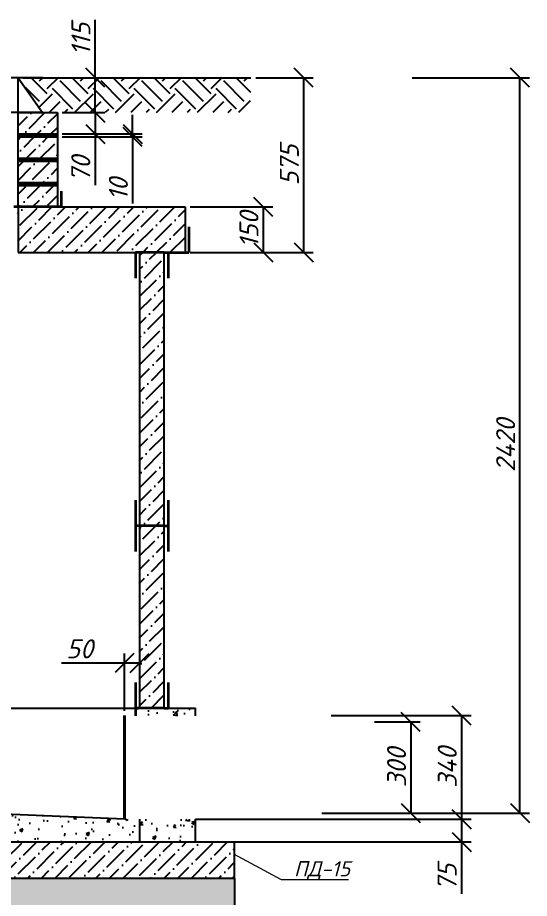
# Model space of a CAD drawing. Header units: millimetres. Extents: x 41097286 to 44249727, y 21258419 to 22595975.
# Drawn here: x 42822610 to 42856288, y 22027900 to 22085864 of the extents above; entities that cross this region are included whole.
import ezdxf
from ezdxf import colors
from ezdxf.entities.mleader import LeaderData, LeaderLine
from ezdxf.math import Vec2, Vec3

# ---------------------------------------------------------------- set-up
doc = ezdxf.new("R2010")
doc.units = ezdxf.units.MM
doc.layers.add('ВК_К1_текст', color=34, linetype='Continuous')
doc.styles.add('note', font='isocpeur.ttf', dxfattribs={"width": 0.9, "oblique": 15})
doc.styles.get("Standard").update_dxf_attribs({"font": 'isocpeui.ttf'})
doc.dimstyles.new('ISO-25', dxfattribs={"dimtxt": 2.5, "dimasz": 2.5, "dimexe": 1.25, "dimexo": 0.625, "dimtad": 1, "dimtxsty": 'Standard', "dimcen": 2.5, "dimadec": 0, "dimazin": 0, "dimtfac": 1, "dimtmove": 0, "dimatfit": 3, "dimfxl": 1, "dimarcsym": 0})
pattern_1 = [(44.99999999999999, (-809387375.9059597, -416697718.8680826), (336.7596045400934, 1234.785216647009), [1587.5, -317.5000000000001, 0, -317.5000000000001])]

# ---------------------------------------------------------------- blocks, each defined once
blk = doc.blocks.new('_Oblique')
at = {"color": 0, "linetype": 'ByBlock', "lineweight": -2}
blk.add_line((-0.5, -0.5), (0.5, 0.5), dxfattribs=at)
blk = doc.blocks.new('*D130')
at = {"color": 0, "lineweight": -2, "transparency": 16777216}
for p, q in [((42846096.42724941, 22039511.24506866), (42849109.62825773, 22039511.24506866)), ((42848484.62825773, 22039511.24506866), (42848484.62825773, 22033511.24506866)), ((42846210.21933124, 22033511.24506866), (42849109.62825773, 22033511.24506866))]:
    blk.add_line(p, q, dxfattribs=at)
at = {"layer": 'Defpoints', "color": 0, "transparency": 16777216}
for p in [(42845783.92724941, 22039511.24506866), (42845897.71933124, 22033511.24506866), (42848484.62825773, 22033511.24506866)]:
    blk.add_point(p, dxfattribs=at)
at = {"color": 0, "lineweight": -2, "transparency": 16777216, "xscale": 1250, "yscale": 1250, "zscale": 1250}
for p, rotation in [((42848484.62825773, 22039511.24506866), 90), ((42848484.62825773, 22033511.24506866), 270)]:
    blk.add_blockref('_Oblique', p, dxfattribs=dict(at, rotation=rotation))
at = {"color": 0, "lineweight": 5, "transparency": 16777216, "insert": (42847547.12825772, 22036511.24506867), "char_height": 1250, "attachment_point": 5, "rotation": 90}
blk.add_mtext('300', dxfattribs=at)
blk = doc.blocks.new('*D138')
at = {"color": 0, "lineweight": -2, "transparency": 16777216}
for p, q in [((42848584.98556135, 22081911.24506866), (42856287.96180425, 22081911.24506866)), ((42855662.96180425, 22033511.24506866), (42855662.96180425, 22081911.24506866)), ((42842624.23004184, 22033511.24506866), (42856287.96180425, 22033511.24506866))]:
    blk.add_line(p, q, dxfattribs=at)
at = {"layer": 'Defpoints', "color": 0, "transparency": 16777216}
for p in [(42848272.48556135, 22081911.24506866), (42855662.96180425, 22081911.24506866), (42842311.73004184, 22033511.24506866)]:
    blk.add_point(p, dxfattribs=at)
at = {"color": 0, "lineweight": -2, "transparency": 16777216, "xscale": 1250, "yscale": 1250, "zscale": 1250}
for p, rotation in [((42855662.96180425, 22081911.24506866), 90), ((42855662.96180425, 22033511.24506866), 270)]:
    blk.add_blockref('_Oblique', p, dxfattribs=dict(at, rotation=rotation))
at = {"color": 0, "lineweight": 5, "transparency": 16777216, "insert": (42854725.46180424, 22057711.24506867), "char_height": 1250, "attachment_point": 5, "rotation": 90}
blk.add_mtext('2420', dxfattribs=at)
blk = doc.blocks.new('*D139')
at = {"color": 0, "lineweight": -2, "transparency": 16777216}
for p, q in [((42843235.03595946, 22039931.24475872), (42852446.56096051, 22039931.24475872)), ((42851821.56096051, 22039931.24475872), (42851821.56096051, 22033111.24506866)), ((42842994.33363495, 22033111.24506866), (42852446.56096051, 22033111.24506866))]:
    blk.add_line(p, q, dxfattribs=at)
at = {"layer": 'Defpoints', "color": 0, "transparency": 16777216}
for p in [(42842922.53595946, 22039931.24475872), (42842681.83363495, 22033111.24506866), (42851821.56096051, 22033111.24506866)]:
    blk.add_point(p, dxfattribs=at)
at = {"color": 0, "lineweight": -2, "transparency": 16777216, "xscale": 1250, "yscale": 1250, "zscale": 1250}
for p, rotation in [((42851821.56096051, 22039931.24475872), 90), ((42851821.56096051, 22033111.24506866), 270)]:
    blk.add_blockref('_Oblique', p, dxfattribs=dict(at, rotation=rotation))
at = {"color": 0, "lineweight": 5, "transparency": 16777216, "insert": (42850884.0609605, 22036521.2449137), "char_height": 1250, "attachment_point": 5, "rotation": 90}
blk.add_mtext('340', dxfattribs=at)
blk = doc.blocks.new('*D140')
at = {"color": 0, "lineweight": -2, "transparency": 16777216}
for p, q in [((42829643.75347409, 22040243.74506866), (42829643.75347409, 22044010.91577118)), ((42830643.75347409, 22040723.7450686), (42830643.75347409, 22044010.91577118)), ((42829643.75347409, 22043385.91577118), (42825502.20874588, 22043385.91577118)), ((42830643.75347409, 22043385.91577118), (42829643.75347409, 22043385.91577118))]:
    blk.add_line(p, q, dxfattribs=at)
at = {"layer": 'Defpoints', "color": 0, "transparency": 16777216}
for p in [(42830643.75347409, 22043385.91577118), (42830643.75347409, 22040411.2450686), (42829643.75347409, 22039931.24506866)]:
    blk.add_point(p, dxfattribs=at)
at = {"color": 0, "lineweight": -2, "transparency": 16777216, "xscale": 1250, "yscale": 1250, "zscale": 1250, "rotation": 180}
blk.add_blockref('_Oblique', (42829643.75347409, 22043385.91577118), dxfattribs=at)
at = {"color": 0, "lineweight": -2, "transparency": 16777216, "xscale": 1250, "yscale": 1250, "zscale": 1250}
blk.add_blockref('_Oblique', (42830643.75347409, 22043385.91577118), dxfattribs=at)
at = {"color": 0, "lineweight": 5, "transparency": 16777216, "insert": (42826689.23526104, 22044323.41577118), "char_height": 1250, "attachment_point": 5}
blk.add_mtext('50', dxfattribs=at)
blk = doc.blocks.new('*D141')
at = {"color": 0, "lineweight": -2, "transparency": 16777216}
for p, q in [((42825546.26871977, 22079611.2450686), (42828339.24023567, 22079611.2450686)), ((42827714.24023567, 22079611.2450686), (42827714.24023567, 22078211.2450686)), ((42825546.26871977, 22078211.2450686), (42828339.24023567, 22078211.2450686)), ((42827714.24023567, 22078211.2450686), (42827714.24023567, 22074840.97991709))]:
    blk.add_line(p, q, dxfattribs=at)
at = {"layer": 'Defpoints', "color": 0, "transparency": 16777216}
for p in [(42825233.76871977, 22079611.2450686), (42825233.76871977, 22078211.2450686), (42827714.24023567, 22078211.2450686)]:
    blk.add_point(p, dxfattribs=at)
at = {"color": 0, "lineweight": -2, "transparency": 16777216, "xscale": 1250, "yscale": 1250, "zscale": 1250}
for p, rotation in [((42827714.24023567, 22079611.2450686), 90), ((42827714.24023567, 22078211.2450686), 270)]:
    blk.add_blockref('_Oblique', p, dxfattribs=dict(at, rotation=rotation))
at = {"color": 0, "lineweight": 5, "transparency": 16777216, "insert": (42826768.69099324, 22075901.11249285), "char_height": 1250, "attachment_point": 5, "rotation": 90}
blk.add_mtext('70', dxfattribs=at)
blk = doc.blocks.new('*D142')
at = {"color": 0, "lineweight": -2, "transparency": 16777216}
for p, q in [((42830177.61246191, 22078211.2450686), (42830177.61246191, 22079461.2450686)), ((42825546.26871977, 22078211.2450686), (42830802.61246191, 22078211.2450686)), ((42825546.26871977, 22078011.2450686), (42830802.61246191, 22078011.2450686)), ((42830177.61246191, 22078211.2450686), (42830177.61246191, 22078011.2450686)), ((42830177.61246191, 22078011.2450686), (42830177.61246191, 22073627.72234133))]:
    blk.add_line(p, q, dxfattribs=at)
at = {"layer": 'Defpoints', "color": 0, "transparency": 16777216}
for p in [(42825233.76871977, 22078211.2450686), (42825233.76871977, 22078011.2450686), (42830177.61246191, 22078011.2450686)]:
    blk.add_point(p, dxfattribs=at)
at = {"color": 0, "lineweight": -2, "transparency": 16777216, "xscale": 1250, "yscale": 1250, "zscale": 1250}
for p, rotation in [((42830177.61246191, 22078211.2450686), 270), ((42830177.61246191, 22078011.2450686), 90)]:
    blk.add_blockref('_Oblique', p, dxfattribs=dict(at, rotation=rotation))
at = {"color": 0, "lineweight": 5, "transparency": 16777216, "insert": (42829240.1124619, 22074569.48370497), "char_height": 1250, "attachment_point": 5, "rotation": 90}
blk.add_mtext('10', dxfattribs=at)
blk = doc.blocks.new('*D143')
at = {"color": 0, "lineweight": -2, "transparency": 16777216}
for p, q in [((42833956.25347409, 22073411.24506848), (42839398.52665374, 22073411.24506848)), ((42838773.52665374, 22073411.24506848), (42838773.52665374, 22070411.24506848)), ((42833956.25347421, 22070411.24506848), (42839398.52665374, 22070411.24506848))]:
    blk.add_line(p, q, dxfattribs=at)
at = {"layer": 'Defpoints', "color": 0, "transparency": 16777216}
for p in [(42833643.75347409, 22073411.24506848), (42833643.75347421, 22070411.24506848), (42838773.52665374, 22070411.24506848)]:
    blk.add_point(p, dxfattribs=at)
at = {"color": 0, "lineweight": -2, "transparency": 16777216, "xscale": 1250, "yscale": 1250, "zscale": 1250}
for p, rotation in [((42838773.52665374, 22073411.24506848), 90), ((42838773.52665374, 22070411.24506848), 270)]:
    blk.add_blockref('_Oblique', p, dxfattribs=dict(at, rotation=rotation))
at = {"color": 0, "lineweight": 5, "transparency": 16777216, "insert": (42837836.02665374, 22071911.24506849), "char_height": 1250, "attachment_point": 5, "rotation": 90}
blk.add_mtext('150', dxfattribs=at)
blk = doc.blocks.new('_None')
blk = doc.blocks.new('*D145')
at = {"color": 0, "lineweight": -2, "transparency": 16777216}
for p, q in [((42834635.85056636, 22033111.24506866), (42852446.56096051, 22033111.24506866)), ((42851821.56096051, 22033111.24506866), (42851821.56096051, 22031611.24506866)), ((42834635.85056636, 22031611.24506866), (42852446.56096051, 22031611.24506866)), ((42851821.56096051, 22031611.24506866), (42851821.56096051, 22028204.99506866))]:
    blk.add_line(p, q, dxfattribs=at)
at = {"layer": 'Defpoints', "color": 0, "transparency": 16777216}
for p in [(42834323.35056636, 22033111.24506866), (42834323.35056636, 22031611.24506866), (42851821.56096051, 22031611.24506866)]:
    blk.add_point(p, dxfattribs=at)
at = {"color": 0, "lineweight": -2, "transparency": 16777216, "xscale": 1250, "yscale": 1250, "zscale": 1250}
for p, rotation in [((42851821.56096051, 22033111.24506866), 90), ((42851821.56096051, 22031611.24506866), 270)]:
    blk.add_blockref('_Oblique', p, dxfattribs=dict(at, rotation=rotation))
at = {"color": 0, "lineweight": 5, "transparency": 16777216, "insert": (42850876.01171808, 22029283.12006867), "char_height": 1250, "attachment_point": 5, "rotation": 90}
blk.add_mtext('75', dxfattribs=at)
blk = doc.blocks.new('*D146')
at = {"color": 0, "lineweight": -2, "transparency": 16777216}
for p, q in [((42838280.03061483, 22081911.24506872), (42842062.9954134, 22081911.24506872)), ((42841437.9954134, 22070411.24506848), (42841437.9954134, 22081911.24506872)), ((42839086.02665374, 22070411.24506848), (42842062.9954134, 22070411.24506848))]:
    blk.add_line(p, q, dxfattribs=at)
at = {"layer": 'Defpoints', "color": 0, "transparency": 16777216}
for p in [(42837967.53061483, 22081911.24506872), (42841437.9954134, 22081911.24506872), (42838773.52665374, 22070411.24506848)]:
    blk.add_point(p, dxfattribs=at)
at = {"color": 0, "lineweight": -2, "transparency": 16777216, "xscale": 1250, "yscale": 1250, "zscale": 1250}
for p, rotation in [((42841437.9954134, 22081911.24506872), 90), ((42841437.9954134, 22070411.24506848), 270)]:
    blk.add_blockref('_Oblique', p, dxfattribs=dict(at, rotation=rotation))
at = {"color": 0, "lineweight": 5, "transparency": 16777216, "insert": (42840492.44617097, 22076161.24506861), "char_height": 1250, "attachment_point": 5, "rotation": 90}
blk.add_mtext('575', dxfattribs=at)
blk = doc.blocks.new('*D147')
at = {"color": 0, "lineweight": -2, "transparency": 16777216}
for p, q in [((42827714.24023567, 22081911.24506866), (42827714.24023567, 22085727.53294745)), ((42822956.25347409, 22081911.24506866), (42828339.24023567, 22081911.24506866)), ((42827714.24023567, 22079611.2450686), (42827714.24023567, 22081911.24506866)), ((42828026.74023566, 22079611.2450686), (42828339.24023567, 22079611.2450686))]:
    blk.add_line(p, q, dxfattribs=at)
at = {"layer": 'Defpoints', "color": 0, "transparency": 16777216}
for p in [(42822643.75347409, 22081911.24506866), (42827714.24023566, 22079611.2450686), (42827714.24023567, 22079611.2450686)]:
    blk.add_point(p, dxfattribs=at)
at = {"color": 0, "lineweight": -2, "transparency": 16777216, "xscale": 1250, "yscale": 1250, "zscale": 1250}
for p, rotation in [((42827714.24023567, 22081911.24506866), 90), ((42827714.24023567, 22079611.2450686), 270)]:
    blk.add_blockref('_Oblique', p, dxfattribs=dict(at, rotation=rotation))
at = {"color": 0, "lineweight": 5, "transparency": 16777216, "insert": (42826776.74023566, 22084444.38900806), "char_height": 1250, "attachment_point": 5, "rotation": 90}
blk.add_mtext('115', dxfattribs=at)

msp = doc.modelspace()

# ---------------------------------------------------------------- hatches: boundary and pattern name
at = {"transparency": 33554534}
h = msp.add_hatch(dxfattribs=at)
h.set_pattern_fill('EARTH', color=256, scale=300, angle=45)
h.set_pattern_definition([(44.99999999999999, (-809387375.9059597, -416697718.8680826), (2.842170943040401e-13, 2694.076836320746), [1905, -1905]), (44.99999999999999, (-809387881.0453666, -416697213.7286758), (2.842170943040401e-13, 2694.076836320746), [1905, -1905]), (44.99999999999999, (-809388386.1847733, -416696708.589269), (2.842170943040401e-13, 2694.076836320746), [1905, -1905]), (135, (-809388386.1847733, -416696371.8296645), (-2694.076836320746, 2.842170943040401e-13), [1905, -1905]), (135, (-809387881.0453666, -416695866.6902577), (-2694.076836320746, 2.842170943040401e-13), [1905, -1905]), (135, (-809387375.9059597, -416695361.5508509), (-2694.076836320746, 2.842170943040401e-13), [1905, -1905])])
h.paths.add_polyline_path([(42837967.53061483, 22079611.24506848), (42837967.53061483, 22081911.24506872), (42822643.75347409, 22081911.24506866), (42824243.75347409, 22079611.24506866)])
at = {"transparency": 33554539}
h = msp.add_hatch(dxfattribs=at)
h.set_pattern_fill('ANSI36', color=256, scale=200)
h.set_pattern_definition([(44.99999999999999, (232259.4888148084, 3756.526435904205), (336.7596045400935, 1234.785216647009), [1587.5, -317.5000000000001, 0, -317.5000000000001])])
h.paths.add_polyline_path([(42825233.76871977, 22073411.24506848), (42825233.76871977, 22074811.2450686), (42822643.75347409, 22074811.24506866), (42822643.75347409, 22073411.24506848)])
h.paths.add_polyline_path([(42825233.76871977, 22075011.2450686), (42825233.76871977, 22076411.2450686), (42822643.75347409, 22076411.24506872), (42822643.75347409, 22075011.2450686)])
h.paths.add_polyline_path([(42825233.76871977, 22076611.2450686), (42825233.76871977, 22078011.2450686), (42822643.75347409, 22078011.24506848), (42822643.75347409, 22076611.24506866)])
h.paths.add_polyline_path([(42822643.75347409, 22079611.2450686), (42822643.75347409, 22078211.2450686), (42825233.76871977, 22078211.2450686), (42825233.76871977, 22079611.2450686)])
h = msp.add_hatch()
h.set_pattern_fill('ANSI31', color=256, scale=20)
h.set_pattern_definition([(44.99999999999999, (-809387375.9059597, -416697718.8680826), (-44.90128060534576, 44.90128060534577), [])])
h.paths.add_polyline_path([(42825233.76871977, 22078211.2450686), (42822643.75347409, 22078211.2450686), (42822643.75347409, 22078011.24506848), (42825233.76871977, 22078011.2450686)])
h.paths.add_polyline_path([(42825233.76871977, 22076611.2450686), (42822643.75347409, 22076611.24506866), (42822643.75347409, 22076411.24506872), (42825233.76871977, 22076411.2450686)])
h.paths.add_polyline_path([(42825233.76871977, 22075011.2450686), (42822643.75347409, 22075011.2450686), (42822643.75347409, 22074811.24506866), (42825233.76871977, 22074811.2450686)])
h = msp.add_hatch(dxfattribs=at)
h.set_pattern_fill('ANSI36', color=256, scale=200)
h.set_pattern_definition(pattern_1)
h.paths.add_polyline_path([(42808661.39449713, 22070411.24506848), (42808661.39449713, 22073411.24506842), (42797643.75347409, 22073411.24506848), (42797643.75347409, 22070411.24506848)])
h.paths.add_polyline_path([(42822643.75347409, 22073411.24506848), (42822643.75347409, 22070411.24506848), (42833643.75347409, 22070411.24506848), (42833643.75347409, 22073411.24506848)])
h = msp.add_hatch(dxfattribs=at)
h.set_pattern_fill('ANSI36', color=256, scale=200)
h.set_pattern_definition(pattern_1)
h.paths.add_polyline_path([(42832243.75347397, 22052411.2450686), (42830643.75347409, 22052411.2450686), (42830643.75347409, 22040411.2450686), (42832243.75347397, 22040411.2450686)])
h.paths.add_polyline_path([(42832243.75347409, 22070411.2450686), (42830643.75347409, 22070411.2450686), (42830643.75347409, 22052411.2450686), (42832243.75347397, 22052411.2450686)])
at = {"transparency": 33554567}
h = msp.add_hatch(dxfattribs=at)
h.set_pattern_fill('AR-CONC', color=256, scale=12)
h.set_pattern_definition([(49.99999999999999, (164591.2926444784, -179276.0735520795), (2186.216027952048, -191.269026466837), [228.6, -2514.6]), (355, (164591.2926444784, -179276.0735520795), (-422.9210570996321, 2292.682142868422), [182.88, -2011.68701004]), (100.4514447, (164773.4767284784, -179292.0125940795), (1763.294965084239, 2101.413022946341), [194.2801056, -2137.082935199999]), (46.18420000000002, (164591.2926444784, -178666.4735520795), (3252.948490705559, -504.5079351927258), [342.8999999999997, -3771.899999999998]), (96.63555760999994, (164862.3714444784, -178708.5155520795), (2848.849608618036, 2969.113495172658), [291.42027768, -3205.62729792]), (351.1841511700001, (164591.2926444784, -178666.4735520795), (2848.849608779724, 2969.113495026392), [274.31960484, -3017.51678304]), (21, (164896.0926444784, -178818.8735520795), (1819.37269522959, -1227.182378245051), [228.6, -2514.6]), (326.0000000000001, (164896.0926444784, -178818.8735520795), (741.6243401717649, 2210.255593467831), [182.88, -2011.68]), (71.45144499999999, (165047.7070356784, -178921.1387508795), (2560.997031344594, 983.0732266308629), [194.2801056, -2137.0792512]), (37.50000000000001, (164591.2926444784, -179276.0735520795), (37.0632390071018, 1014.660466477837), [0, -1987.296, 0, -2042.16, 0, -2019.3]), (7.499999999999999, (164591.2926444784, -179276.0735520795), (801.8359501236689, 1202.166897817434), [0, -1164.336, 0, -1941.576, 0, -769.6200000000001]), (327.5, (163911.5886444784, -179276.0735520795), (1627.087142002457, -68.74492791208132), [0, -762, 0, -2377.44, 0, -3154.68]), (317.5, (163606.7886444784, -179276.0735520795), (1777.550176632217, 305.1178923999963), [0, -990.5999999999999, 0, -1578.864, 0, -2240.28])])
h.paths.add_polyline_path([(42834323.35056613, 22040411.2450686), (42830360.09113715, 22040411.2450686), (42830360.09113715, 22039911.21448749), (42834323.35056613, 22039911.04529154)])
h.paths.add_polyline_path([(42834323.35056636, 22033111.24506866), (42830643.75347409, 22033111.24506866), (42830643.75347409, 22031611.24506866), (42834323.35056636, 22031611.24506866)])
h.paths.add_polyline_path([(42830643.75347409, 22033111.24506866), (42829643.75347409, 22033111.24506866), (42815643.75347409, 22033695.37240832), (42815643.75347409, 22031611.24506866), (42830643.75347409, 22031611.24506866)])
h.paths.add_polyline_path([(42815643.75347409, 22033695.37240832), (42811643.75347409, 22033862.26593386), (42811631.27284918, 22033862.26593386), (42811631.27284918, 22033482.72945755), (42800643.75347409, 22033482.72945755), (42800643.75347409, 22033862.26593386), (42800643.75347409, 22040411.2450686), (42799043.75347409, 22040411.2450686), (42798760.09113727, 22040411.2450686), (42796643.75347397, 22040411.2450686), (42796643.75347397, 22031611.2450686), (42815643.75347409, 22031611.2450686)])
h = msp.add_hatch()
h.set_pattern_fill('AR-CONC', color=256, scale=12)
h.set_pattern_definition([(49.99999999999999, (-809387375.9059597, -416697718.8680826), (2186.216027952048, -191.269026466837), [228.6, -2514.6]), (355, (-809387375.9059597, -416697718.8680826), (-422.9210570996321, 2292.682142868422), [182.88, -2011.68701004]), (100.4514447, (-809387193.7218758, -416697734.8071246), (1763.294965084239, 2101.413022946341), [194.2801056, -2137.0829352]), (46.18420000000002, (-809387375.9059597, -416697109.2680826), (3252.948490705558, -504.5079351927257), [342.8999999999992, -3771.899999999995]), (96.63555760999986, (-809387104.8271598, -416697151.3100827), (2848.849608618036, 2969.113495172658), [291.42027768, -3205.62729792]), (351.1841511700001, (-809387375.9059597, -416697109.2680826), (2848.849608779724, 2969.113495026391), [274.31960484, -3017.51678304]), (21, (-809387071.1059598, -416697261.6680827), (1819.37269522959, -1227.182378245051), [228.6, -2514.6]), (326.0000000000001, (-809387071.1059598, -416697261.6680827), (741.6243401717647, 2210.255593467831), [182.88, -2011.68]), (71.45144499999999, (-809386919.4915684, -416697363.9332815), (2560.997031344594, 983.0732266308628), [194.2801056, -2137.0792512]), (37.50000000000001, (-809387375.9059597, -416697718.8680826), (37.0632390071018, 1014.660466477837), [0, -1987.296, 0, -2042.16, 0, -2019.3]), (7.500000000000001, (-809387375.9059597, -416697718.8680826), (801.8359501236689, 1202.166897817434), [0, -1164.336, 0, -1941.576, 0, -769.62]), (327.5, (-809388055.6099597, -416697718.8680826), (1627.087142002457, -68.74492791208132), [0, -762, 0, -2377.440000000001, 0, -3154.679999999999]), (317.5, (-809388360.4099597, -416697718.8680826), (1777.550176632217, 305.1178923999963), [0, -990.6, 0, -1578.864, 0, -2240.28])])
h.paths.add_polyline_path([(42832243.75347397, 22040411.2450686), (42832243.75347397, 22039931.24506866), (42834323.35056613, 22039931.24506866), (42834323.35056613, 22040411.2450686)])
h.paths.add_polyline_path([(42830643.75347409, 22040411.2450686), (42830643.75347409, 22039931.24506866), (42832243.75347397, 22039931.24506866), (42832243.75347397, 22040411.2450686)])
at = {"transparency": 33554539}
h = msp.add_hatch(dxfattribs=at)
h.set_pattern_fill('ANSI36', color=256, scale=200)
h.set_pattern_definition([(44.99999999999999, (-809387375.9059597, -416685518.8680826), (336.7596045400934, 1234.785216647009), [1587.5, -317.5000000000001, 0, -317.5000000000001])])
h.paths.add_polyline_path([(42836885.88827584, 22031611.24506866), (42794401.61867235, 22031611.24506866), (42794401.61867235, 22029211.24506866), (42836885.88827584, 22029211.24506866)])
at = {"transparency": 33554567}
h = msp.add_hatch(dxfattribs=at)
h.set_pattern_fill('AR-CONC', color=256, scale=10)
h.set_pattern_definition([(49.99999999999999, (-809387375.9059597, -416685518.8680826), (1821.84668996004, -159.3908553890309), [190.5, -2095.5]), (355, (-809387375.9059597, -416685518.8680826), (-352.4342142496934, 1910.568452390352), [152.4, -1676.4058417]), (100.4514447, (-809387224.0858897, -416685532.1506177), (1469.412470903533, 1751.177519121951), [161.900088, -1780.902446]), (46.18420000000002, (-809387375.9059597, -416685010.8680826), (2710.790408921299, -420.4232793272715), [285.7499999999993, -3143.249999999993]), (96.63555760999986, (-809387150.0069598, -416685045.9030827), (2374.04134051503, 2474.261245977215), [242.8502314, -2671.3560816]), (351.1841511700001, (-809387375.9059597, -416685010.8680826), (2374.04134064977, 2474.261245855327), [228.5996707, -2514.5973192]), (21, (-809387121.9059597, -416685137.8680826), (1516.143912691325, -1022.651981870876), [190.5, -2095.5]), (326.0000000000001, (-809387121.9059597, -416685137.8680826), (618.0202834764707, 1841.879661223193), [152.4, -1676.4]), (71.45144499999999, (-809386995.5606338, -416685223.0890816), (2134.164192787161, 819.2276888590526), [161.900088, -1780.899376]), (37.50000000000001, (-809387375.9059597, -416685518.8680826), (30.88603250591817, 845.550388731531), [0, -1656.08, 0, -1701.8, 0, -1682.75]), (7.500000000000001, (-809387375.9059597, -416685518.8680826), (668.1966251030575, 1001.805748181195), [0, -970.2800000000001, 0, -1617.98, 0, -641.35]), (327.5, (-809387942.3259598, -416685518.8680826), (1355.905951668714, -57.28743992673444), [0, -635, 0, -1981.2, 0, -2628.9]), (317.5, (-809388196.3259598, -416685518.8680826), (1481.29181386018, 254.2649103333303), [0, -825.5000000000001, 0, -1315.72, 0, -1866.9])])
h.paths.add_polyline_path([(42836885.88827584, 22029211.24506884), (42794401.61867247, 22029211.24506848), (42794401.61867259, 22027211.24506866), (42836885.88827596, 22027211.24506884)])

# ---------------------------------------------------------------- linework, layer by layer
for p, q in [((42824243.75347409, 22081911.24506866), (42807043.75347409, 22081911.24506866)), ((42822643.75347409, 22073411.24506848), (42822643.75347409, 22081911.24506866)), ((42822643.75347409, 22081911.24506866), (42824243.75347409, 22079611.24506866)), ((42824243.75347409, 22081911.24506866), (42837967.53061483, 22081911.24506872)), ((42824243.75347409, 22079611.24506866), (42807043.75347409, 22079611.24506866)), ((42822643.75347409, 22079611.2450686), (42825233.76871977, 22079611.2450686)), ((42825233.76871977, 22079611.2450686), (42825233.76871977, 22073411.24506848)), ((42822643.75347409, 22078211.2450686), (42825233.76871977, 22078211.2450686)), ((42822643.75347409, 22078011.24506848), (42825233.76871977, 22078011.2450686)), ((42822643.75347409, 22076611.24506866), (42825233.76871977, 22076611.2450686)), ((42822643.75347409, 22076411.24506872), (42825233.76871977, 22076411.2450686)), ((42822643.75347409, 22075011.2450686), (42825233.76871977, 22075011.2450686)), ((42825233.76871977, 22074811.2450686), (42822643.75347409, 22074811.2450686)), ((42822643.75347409, 22074811.24506866), (42825233.76871977, 22074811.2450686)), ((42822643.75347397, 22073411.24506848), (42833643.75347409, 22073411.24506848)), ((42822643.75347397, 22073411.24506848), (42832243.75347409, 22073411.24506842)), ((42822643.75347409, 22073411.24506848), (42822643.75347409, 22070411.24506848)), ((42833643.75347409, 22073411.24506848), (42833643.75347409, 22070411.24506848)), ((42822643.75347397, 22070411.24506842), (42833643.75347409, 22070411.24506848)), ((42830643.75347409, 22040411.2450686), (42830643.75347409, 22070411.2450686)), ((42832243.75347397, 22040411.2450686), (42832243.75347397, 22070411.24506848)), ((42796643.75347409, 22040411.2450686), (42834323.35056613, 22040411.2450686)), ((42834323.35056613, 22039911.04529154), (42834323.35056613, 22040411.2450686)), ((42829643.75347409, 22033111.24506866), (42811643.75347409, 22033862.26593386)), ((42830643.75347409, 22031611.24506866), (42830643.75347409, 22033111.24506866)), ((42834323.35056636, 22031611.24506866), (42834323.35056636, 22033111.24506866)), ((42834323.35056636, 22033111.24506866), (42836410.45704291, 22033111.24506866)), ((42794401.61867247, 22031611.2450686), (42836885.88827584, 22031611.24506866)), ((42836885.88827584, 22029211.24506866), (42836885.88827584, 22031611.24506866)), ((42836885.88827584, 22029211.24506872), (42794401.61867247, 22029211.24506866)), ((42836885.88827584, 22029211.24506866), (42836885.88827596, 22027211.24506866))]:
    msp.add_line(p, q)
at = {"lineweight": 35}
for p, q in [((42825483.91711066, 22074434.76668685), (42825483.91711066, 22073402.40681403)), ((42833877.524914, 22072103.57331996), (42833877.524914, 22070411.24506848)), ((42830360.09113727, 22070411.24506848), (42830360.09113727, 22068718.91681712)), ((42830643.75347409, 22070411.24506848), (42830360.09113727, 22070411.24506848)), ((42832243.75347397, 22070411.24506848), (42830643.75347409, 22070411.24506848)), ((42832243.75347409, 22070411.24506848), (42833877.524914, 22070411.24506848)), ((42832527.4158108, 22070411.24506848), (42832527.4158108, 22068718.91681712)), ((42830360.09113727, 22054103.57331996), (42830360.09113727, 22050718.91681724)), ((42832527.4158108, 22054103.57331996), (42832527.4158108, 22050718.91681724)), ((42830643.75347409, 22052411.2450686), (42830360.09113727, 22052411.2450686)), ((42832243.75347397, 22052411.2450686), (42830643.75347409, 22052411.2450686)), ((42832243.75347409, 22052411.2450686), (42832527.4158108, 22052411.2450686)), ((42830360.09113727, 22042103.57331996), (42830360.09113715, 22039911.21448749)), ((42832527.4158108, 22042103.57331996), (42832527.4158108, 22040411.2450686)), ((42830643.75347409, 22040411.2450686), (42830360.09113727, 22040411.2450686)), ((42832243.75347397, 22040411.2450686), (42830643.75347409, 22040411.2450686)), ((42832243.75347409, 22040411.2450686), (42832527.4158108, 22040411.2450686))]:
    msp.add_line(p, q, dxfattribs=at)
at = {"lineweight": 40}
msp.add_line((42829643.75347409, 22039931.24506866), (42829643.75347409, 22033111.24506866), dxfattribs=at)
at = {"lineweight": 35}
msp.add_lwpolyline([(42825483.91711066, 22073402.40681403), (42822366.31838236, 22073402.40681403)], dxfattribs=at)

# ---------------------------------------------------------------- dimensions: what is measured, and where the dimension line sits
at = {"lineweight": 5}
for base, p1, p2, picture, middle in [((42827714.24023567, 22079611.2450686), (42822643.75347409, 22081911.24506866), (42827714.24023566, 22079611.2450686), '*D147', (42827714.24023566, 22084444.38900806)), ((42827714.24023567, 22078211.2450686), (42825233.76871977, 22079611.2450686), (42825233.76871977, 22078211.2450686), '*D141', (42827714.24023566, 22075901.11249285)), ((42830177.61246191, 22078011.2450686), (42825233.76871977, 22078211.2450686), (42825233.76871977, 22078011.2450686), '*D142', (42830177.6124619, 22074569.48370497))]:
    dim = msp.add_linear_dim(base=base, p1=p1, p2=p2, angle=90, dimstyle='ISO-25', override={"dimscale": 500.0000000000001, "dimlfac": 0.05, "dimblk1": 'Oblique', "dimblk2": 'Oblique', "dimsah": 1}, dxfattribs=at)
    dim.commit()
    dim.dimension.update_dxf_attribs({"geometry": picture, "text_midpoint": middle, "dimtype": 160})
for base, p1, p2, picture, middle in [((42841437.9954134, 22081911.24506872), (42838773.52665374, 22070411.24506848), (42837967.53061483, 22081911.24506872), '*D146', (42840492.44617097, 22076161.24506861)), ((42855662.96180425, 22081911.24506866), (42842311.73004184, 22033511.24506866), (42848272.48556135, 22081911.24506866), '*D138', (42854725.46180424, 22057711.24506867)), ((42838773.52665374, 22070411.24506848), (42833643.75347409, 22073411.24506848), (42833643.75347421, 22070411.24506848), '*D143', (42837836.02665374, 22071911.24506849)), ((42848484.62825773, 22033511.24506866), (42845783.92724941, 22039511.24506866), (42845897.71933124, 22033511.24506866), '*D130', (42847547.12825772, 22036511.24506867)), ((42851821.56096051, 22031611.24506866), (42834323.35056636, 22033111.24506866), (42834323.35056636, 22031611.24506866), '*D145', (42850876.01171808, 22029283.12006867))]:
    dim = msp.add_linear_dim(base=base, p1=p1, p2=p2, angle=90, dimstyle='ISO-25', override={"dimscale": 500.0000000000001, "dimlfac": 0.05, "dimblk1": 'Oblique', "dimblk2": 'Oblique', "dimsah": 1}, dxfattribs=at)
    dim.commit()
    dim.dimension.update_dxf_attribs({"geometry": picture, "text_midpoint": middle})
dim = msp.add_linear_dim(base=(42830643.75347409, 22043385.91577118), p1=(42829643.75347409, 22039931.24506866), p2=(42830643.75347409, 22040411.2450686), dimstyle='ISO-25', override={"dimscale": 500.0000000000001, "dimlfac": 0.05, "dimblk1": 'Oblique', "dimblk2": 'Oblique', "dimsah": 1}, dxfattribs=at)
dim.commit()
dim.dimension.update_dxf_attribs({"geometry": '*D140', "text_midpoint": (42826689.23526104, 22043385.91577118), "dimtype": 160})
dim = msp.add_linear_dim(base=(42851821.56096051, 22033111.24506866), p1=(42842922.53595946, 22039931.24475872), p2=(42842681.83363495, 22033111.24506866), angle=90, text='340', dimstyle='ISO-25', override={"dimscale": 500.0000000000001, "dimlfac": 0.05, "dimblk1": 'Oblique', "dimblk2": 'Oblique', "dimsah": 1}, dxfattribs=at)
dim.commit()
dim.dimension.update_dxf_attribs({"geometry": '*D139', "text_midpoint": (42850884.0609605, 22036521.2449137)})

# ---------------------------------------------------------------- leaders
at = {"layer": 'ВК_К1_текст', "color": 0, "linetype": 'Continuous', "lineweight": 5}
ml = msp.add_multileader_mtext('Standard', dxfattribs=at)
ml.set_content('{\\fISOCPEUR|b0|i1|c204|p34;\\Q0;\\W1;ПД-15}', style='note')
ml.set_leader_properties(lineweight=15)
ml.set_arrow_properties(name='NONE')
ml.build(insert=Vec2(0, 0))
ml.multileader.update_dxf_attribs({"text_left_attachment_type": 6, "text_right_attachment_type": 6, "dogleg_length": 0.1, "arrow_head_size": 1000, "scale": 20})
ctx = ml.context
ctx.base_point, ctx.scale, ctx.char_height, ctx.arrow_head_size, ctx.landing_gap_size, ctx.plane_origin = Vec3(42839994.0292115, 22029149.52780848), 20, 1000, 1000, 800, Vec3(42813635.52568243, 21460288.14127844)
ctx.left_attachment, ctx.right_attachment, ctx.text_align_type = 6, 6, 1
notes = []
notes.append((ctx, [(0, (1, 1, 0), (42839954.0292115, 22029149.52780848), (1, 0), 40, [(0, [(42836815.98092673, 22030826.0990681)], 0, [])])]))
ctx.mtext.insert, ctx.mtext.alignment, ctx.mtext.flow_direction = Vec3(42842647.0595145, 22030349.52780848), 2, 5
for ctx, leaders in notes:
    for number, flags, end, landing, length, lines in leaders:
        leader = LeaderData()
        leader.index, (leader.has_last_leader_line, leader.has_dogleg_vector, leader.attachment_direction) = number, flags
        leader.last_leader_point, leader.dogleg_vector, leader.dogleg_length = Vec3(end), Vec3(landing), length
        for number, points, colour, breaks in lines:
            line = LeaderLine()
            line.index, line.vertices, line.color, line.breaks = number, Vec3.list(points), colors.encode_raw_color(colour), breaks
            leader.lines.append(line)
        ctx.leaders.append(leader)

doc.saveas('drawing.dxf')
